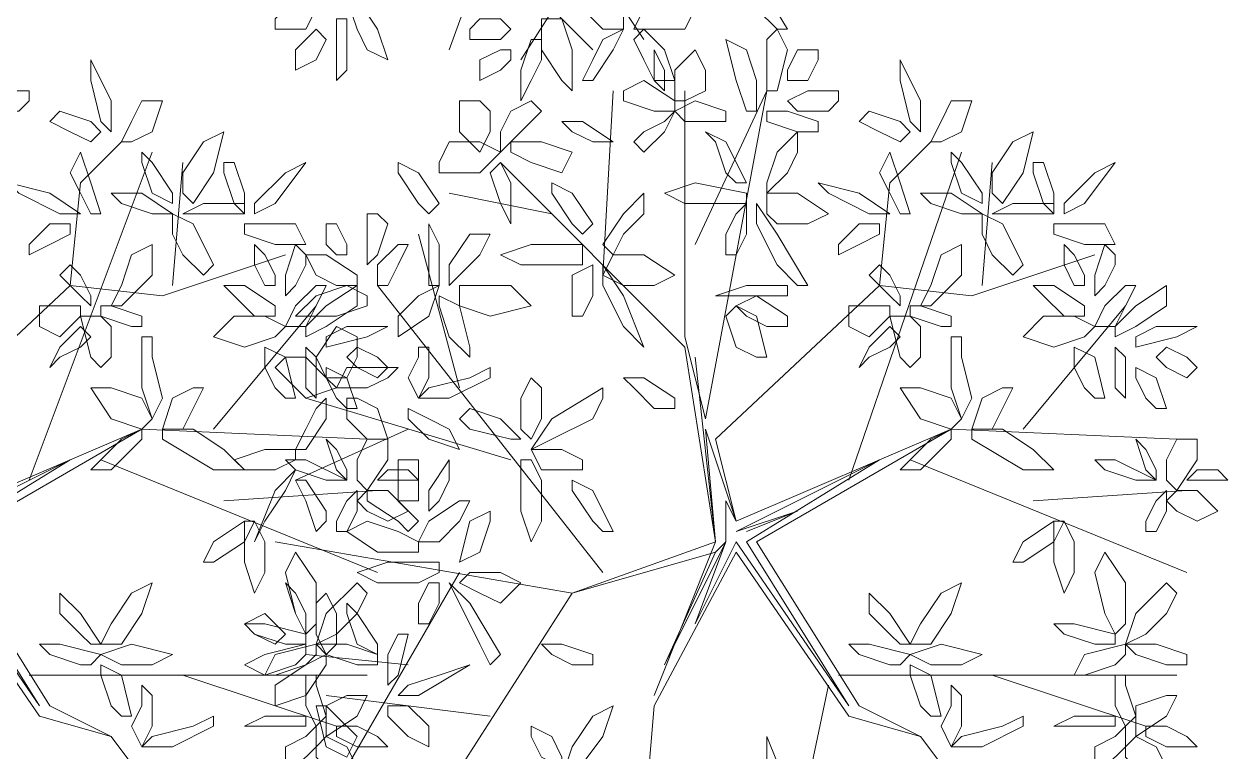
# Model space of a CAD drawing. Header units: millimetres. Extents: x 2529 to 2673, y 1639 to 1859.
# Drawn here: x 2612.88 to 2616.198, y 1701.602 to 1703.607 of the extents above; entities that cross this region are included whole.
import ezdxf

# ---------------------------------------------------------------- set-up
doc = ezdxf.new("R2010")
doc.units = ezdxf.units.MM
doc.layers.add('PDF_0', color=7, linetype='Continuous')

msp = doc.modelspace()

# ---------------------------------------------------------------- linework, layer by layer
at = {"layer": 'PDF_0', "lineweight": 9}
for points in [[(2614.5318, 1704.3552), (2614.4471, 1703.8187), (2614.2494, 1703.508)], [(2614.0799, 1704.327), (2614.0235, 1703.9599), (2614.4471, 1703.5363)], [(2614.1647, 1703.8469), (2614.0517, 1703.5363)], [(2614.4188, 1703.8187), (2614.5883, 1703.5645)], [(2614.4753, 1702.915), (2614.5035, 1703.4233)], [(2614.7295, 1702.9997), (2614.9271, 1703.4233), (2614.7577, 1702.5197), (2614.7012, 1702.7456), (2614.7012, 1703.4233)], [(2613.148, 1703.2821), (2613.0351, 1703.1692), (2613.0068, 1702.8868), (2613.261, 1702.8585), (2613.5999, 1702.9715)], [(2615.379, 1703.2821), (2615.266, 1703.1692), (2615.2378, 1702.8868), (2615.4919, 1702.8585), (2615.8308, 1702.9715)], [(2612.8939, 1702.3502), (2613.2328, 1703.2539)], [(2615.153, 1702.3502), (2615.4637, 1703.2539)], [(2613.2892, 1702.8868), (2613.3175, 1703.2257)], [(2614.6165, 1701.7572), (2614.7859, 1702.1808), (2614.7012, 1702.7173), (2614.1929, 1703.2257)], [(2615.5202, 1702.8868), (2615.5484, 1703.2257)], [(2614.3341, 1703.0845), (2614.0517, 1703.1409)], [(2614.0799, 1702.6044), (2613.967, 1703.028)], [(2613.0068, 1702.8868), (2612.555, 1702.4632), (2612.6115, 1702.2373), (2613.2045, 1702.4914), (2612.668, 1702.1808), (2612.9504, 1701.729), (2613.1198, 1701.6442)], [(2614.4753, 1702.0961), (2613.854, 1702.8868)], [(2615.2378, 1702.8868), (2614.7859, 1702.4632), (2614.8424, 1702.2373), (2615.4354, 1702.4914), (2614.8989, 1702.1808), (2615.1813, 1701.729), (2615.3507, 1701.6442)], [(2613.4022, 1702.4914), (2613.6846, 1702.8303)], [(2615.6331, 1702.4914), (2615.9155, 1702.8303)], [(2612.4985, 1702.6891), (2612.555, 1702.1808), (2612.5268, 1702.4914), (2612.6115, 1702.2373), (2612.555, 1702.2937), (2612.5832, 1702.1808), (2612.555, 1702.1525), (2612.4138, 1701.8419), (2612.5832, 1702.1808), (2612.4985, 1701.9549), (2612.6115, 1702.1808), (2612.9221, 1701.729), (2612.6397, 1702.1808), (2613.0068, 1702.4067), (2612.6115, 1702.209), (2612.7809, 1702.2655), (2612.6397, 1702.209)], [(2614.7295, 1702.6891), (2614.7859, 1702.1808), (2614.7577, 1702.4914), (2614.8424, 1702.2373), (2614.8142, 1702.2937), (2614.8142, 1702.1808), (2614.7859, 1702.1525), (2614.6447, 1701.8419), (2614.8142, 1702.1808), (2614.7295, 1701.9549), (2614.8424, 1702.1808), (2615.153, 1701.729), (2614.8707, 1702.1808), (2615.2378, 1702.4067), (2614.8424, 1702.209), (2615.0118, 1702.2655), (2614.8707, 1702.209)], [(2614.2211, 1702.4067), (2613.6563, 1702.5761)], [(2613.2045, 1702.4914), (2613.8258, 1702.4632)], [(2613.9387, 1702.4914), (2613.6281, 1702.3502)], [(2615.4354, 1702.4914), (2616.0567, 1702.4632)], [(2613.0916, 1702.4067), (2613.854, 1702.0961)], [(2615.3225, 1702.4067), (2616.085, 1702.0961)], [(2613.4304, 1702.2937), (2613.854, 1702.322)], [(2615.6614, 1702.2937), (2616.085, 1702.322)], [(2613.5434, 1701.3336), (2613.2892, 1701.4183), (2613.1198, 1701.6442), (2612.9221, 1701.7007), (2612.6115, 1702.1525), (2612.3856, 1701.729), (2612.3573, 1701.3901), (2612.7527, 1700.9382)], [(2613.5716, 1702.1808), (2614.3906, 1702.0396), (2613.9387, 1701.3336)], [(2614.7859, 1702.1525), (2614.3906, 1702.0396), (2614.7859, 1702.1808)], [(2615.7743, 1701.3336), (2615.5202, 1701.4183), (2615.3507, 1701.6442), (2615.153, 1701.7007), (2614.8424, 1702.1525), (2614.6165, 1701.729), (2614.5883, 1701.3901), (2614.9836, 1700.9382)], [(2614.0799, 1702.0961), (2613.7693, 1701.5595)], [(2613.9387, 1701.8419), (2613.6563, 1701.8701)], [(2612.8939, 1701.8137), (2613.8258, 1701.8137)], [(2613.3175, 1701.8137), (2613.7411, 1701.6725)], [(2615.0966, 1701.7854), (2614.9836, 1701.2489)], [(2615.1248, 1701.8137), (2616.0567, 1701.8137)], [(2615.5484, 1701.8137), (2615.972, 1701.6725)], [(2614.1647, 1701.7007), (2613.7128, 1701.7572)]]:
    msp.add_lwpolyline(points, dxfattribs=at)
for points in [[(2614.8989, 1703.6492), (2614.8424, 1703.734), (2614.8424, 1703.7904), (2614.8989, 1703.734), (2614.9836, 1703.5928), (2614.9554, 1703.5928)], [(2613.7693, 1703.6775), (2613.7975, 1703.6775), (2613.854, 1703.5928), (2613.8823, 1703.508), (2613.8258, 1703.5363), (2613.7975, 1703.5928)], [(2614.4753, 1703.7057), (2614.5318, 1703.6492), (2614.5318, 1703.5928), (2614.4753, 1703.5928), (2614.3906, 1703.6775), (2614.4188, 1703.7057)], [(2613.5999, 1703.6492), (2613.6563, 1703.6492), (2613.6846, 1703.6492), (2613.6563, 1703.5928), (2613.5716, 1703.5928), (2613.5716, 1703.621)], [(2614.7295, 1703.6492), (2614.7012, 1703.5928), (2614.6165, 1703.5928), (2614.56, 1703.5928), (2614.5883, 1703.6492), (2614.673, 1703.6492)], [(2613.7693, 1703.5645), (2613.7693, 1703.4798), (2613.7411, 1703.4516), (2613.7411, 1703.508), (2613.7411, 1703.621), (2613.7693, 1703.621)], [(2614.1364, 1703.621), (2614.1929, 1703.621), (2614.2211, 1703.5928), (2614.1929, 1703.5645), (2614.1082, 1703.5645), (2614.1082, 1703.5928)], [(2614.3059, 1703.621), (2614.3623, 1703.621), (2614.3906, 1703.5363), (2614.3906, 1703.4233), (2614.3623, 1703.4516), (2614.3059, 1703.5363)], [(2613.6846, 1703.5928), (2613.7128, 1703.5645), (2613.6846, 1703.508), (2613.6281, 1703.4798), (2613.6281, 1703.5363), (2613.6563, 1703.5645)], [(2614.4471, 1703.508), (2614.4753, 1703.5645), (2614.5318, 1703.5928), (2614.5035, 1703.5363), (2614.4471, 1703.4516), (2614.4188, 1703.4516)], [(2614.56, 1703.5645), (2614.5883, 1703.5928), (2614.6447, 1703.5363), (2614.673, 1703.4516), (2614.6165, 1703.4516), (2614.5883, 1703.508)], [(2614.9271, 1703.4798), (2614.9271, 1703.5645), (2614.9554, 1703.5928), (2614.9836, 1703.5363), (2614.9554, 1703.4233), (2614.9271, 1703.4233)], [(2614.3059, 1703.508), (2614.2776, 1703.4516), (2614.2494, 1703.3951), (2614.2494, 1703.4798), (2614.2776, 1703.5645), (2614.3059, 1703.5645)], [(2614.8989, 1703.3669), (2614.8707, 1703.3669), (2614.8424, 1703.4516), (2614.8142, 1703.5645), (2614.8707, 1703.5363), (2614.8989, 1703.4516)], [(2614.2211, 1703.5363), (2614.2211, 1703.508), (2614.1929, 1703.4798), (2614.1364, 1703.4516), (2614.1364, 1703.508), (2614.1929, 1703.5363)], [(2614.6447, 1703.4233), (2614.6447, 1703.4798), (2614.6165, 1703.5363), (2614.6165, 1703.508), (2614.6165, 1703.4516)], [(2614.7012, 1703.3951), (2614.673, 1703.3951), (2614.673, 1703.4798), (2614.7295, 1703.5363), (2614.7577, 1703.4798), (2614.7577, 1703.4233)], [(2614.9836, 1703.4516), (2614.9836, 1703.4798), (2615.0118, 1703.5363), (2615.0683, 1703.5363), (2615.0683, 1703.508), (2615.0401, 1703.4516)], [(2613.0633, 1703.4516), (2613.0633, 1703.508), (2613.1198, 1703.3951), (2613.1198, 1703.3104), (2613.0916, 1703.3386)], [(2615.2942, 1703.4516), (2615.2942, 1703.508), (2615.3507, 1703.3951), (2615.3507, 1703.3104), (2615.3225, 1703.3386)], [(2614.6165, 1703.3669), (2614.5318, 1703.3951), (2614.5318, 1703.4233), (2614.5883, 1703.4516), (2614.673, 1703.3951), (2614.673, 1703.3669)], [(2612.8656, 1703.3669), (2612.7809, 1703.3669), (2612.7527, 1703.3951), (2612.8092, 1703.4233), (2612.8939, 1703.4233), (2612.8939, 1703.3951)], [(2615.0966, 1703.3669), (2615.0118, 1703.3669), (2614.9836, 1703.3951), (2615.0401, 1703.4233), (2615.1248, 1703.4233), (2615.1248, 1703.3951)], [(2613.148, 1703.2821), (2613.1763, 1703.2821), (2613.2328, 1703.3104), (2613.261, 1703.3951), (2613.2045, 1703.3951), (2613.1763, 1703.3386)], [(2614.1647, 1703.3669), (2614.1647, 1703.3104), (2614.1364, 1703.2539), (2614.0799, 1703.3104), (2614.0799, 1703.3951), (2614.1364, 1703.3951)], [(2614.2776, 1703.3951), (2614.3059, 1703.3669), (2614.2494, 1703.3104), (2614.1929, 1703.2539), (2614.1929, 1703.3104), (2614.2211, 1703.3669)], [(2614.7859, 1703.3386), (2614.7012, 1703.3386), (2614.673, 1703.3669), (2614.7295, 1703.3951), (2614.8142, 1703.3669), (2614.8142, 1703.3386)], [(2615.379, 1703.2821), (2615.4072, 1703.2821), (2615.4637, 1703.3104), (2615.4919, 1703.3951), (2615.4354, 1703.3951), (2615.4072, 1703.3386)], [(2613.0068, 1703.3104), (2613.0633, 1703.2821), (2613.0916, 1703.3104), (2613.0633, 1703.3386), (2612.9786, 1703.3669), (2612.9504, 1703.3386)], [(2614.5883, 1703.3104), (2614.6447, 1703.3386), (2614.673, 1703.3669), (2614.6447, 1703.3104), (2614.5883, 1703.2539), (2614.56, 1703.2821)], [(2615.0118, 1703.3104), (2614.9271, 1703.3386), (2614.9271, 1703.3669), (2614.9836, 1703.3669), (2615.0683, 1703.3386), (2615.0683, 1703.3104)], [(2615.2378, 1703.3104), (2615.2942, 1703.2821), (2615.3225, 1703.3104), (2615.2942, 1703.3386), (2615.2095, 1703.3669), (2615.1813, 1703.3386)], [(2614.4471, 1703.2821), (2614.5035, 1703.2821), (2614.4188, 1703.3386), (2614.3623, 1703.3386), (2614.3906, 1703.3104)], [(2613.3175, 1703.1409), (2613.3457, 1703.1127), (2613.4022, 1703.1974), (2613.4304, 1703.3104), (2613.3739, 1703.2821), (2613.3175, 1703.1974)], [(2614.0517, 1703.2821), (2614.1364, 1703.2821), (2614.1929, 1703.2539), (2614.1364, 1703.1974), (2614.0235, 1703.1974), (2614.0235, 1703.2257)], [(2614.2211, 1703.2539), (2614.2211, 1703.2821), (2614.3059, 1703.2821), (2614.3906, 1703.2539), (2614.3623, 1703.1974), (2614.2776, 1703.2257)], [(2614.8142, 1703.1974), (2614.7859, 1703.2821), (2614.7577, 1703.3104), (2614.8142, 1703.2821), (2614.8707, 1703.1692), (2614.8424, 1703.1692)], [(2614.9836, 1703.1974), (2615.0118, 1703.2539), (2615.0118, 1703.3104), (2614.9554, 1703.2539), (2614.9271, 1703.1692), (2614.9271, 1703.1409)], [(2615.5484, 1703.1409), (2615.5766, 1703.1127), (2615.6331, 1703.1974), (2615.6614, 1703.3104), (2615.6049, 1703.2821), (2615.5484, 1703.1974)], [(2613.0633, 1703.0845), (2613.0916, 1703.0845), (2613.0633, 1703.1692), (2613.0351, 1703.2539), (2613.0068, 1703.1974), (2613.0351, 1703.1409)], [(2613.2328, 1703.1409), (2613.2045, 1703.2257), (2613.2045, 1703.2539), (2613.2328, 1703.2257), (2613.2892, 1703.1409), (2613.2892, 1703.1127)], [(2615.2942, 1703.0845), (2615.3225, 1703.0845), (2615.2942, 1703.1692), (2615.266, 1703.2539), (2615.2378, 1703.1974), (2615.266, 1703.1409)], [(2615.4637, 1703.1409), (2615.4354, 1703.2257), (2615.4354, 1703.2539), (2615.4637, 1703.2257), (2615.5202, 1703.1409), (2615.5202, 1703.1127)], [(2613.4304, 1703.1974), (2613.4587, 1703.1127), (2613.4869, 1703.0845), (2613.4869, 1703.1409), (2613.4587, 1703.2257), (2613.4304, 1703.2257)], [(2613.5999, 1703.1974), (2613.6563, 1703.2257), (2613.5716, 1703.1127), (2613.5151, 1703.0845), (2613.5151, 1703.1127)], [(2613.967, 1703.1127), (2613.9105, 1703.1974), (2613.9105, 1703.2257), (2613.967, 1703.1974), (2614.0235, 1703.1127), (2613.9952, 1703.0845)], [(2614.1929, 1703.1127), (2614.1647, 1703.1974), (2614.1929, 1703.2257), (2614.2211, 1703.1692), (2614.2211, 1703.0845), (2614.2211, 1703.0562)], [(2615.6614, 1703.1974), (2615.6896, 1703.1127), (2615.7178, 1703.0845), (2615.7178, 1703.1409), (2615.6896, 1703.2257), (2615.6614, 1703.2257)], [(2615.8308, 1703.1974), (2615.8873, 1703.2257), (2615.8026, 1703.1127), (2615.7461, 1703.0845), (2615.7461, 1703.1127)], [(2612.8656, 1703.1409), (2612.8374, 1703.1692), (2612.9504, 1703.1409), (2613.0351, 1703.0845), (2612.9786, 1703.0845)], [(2614.3906, 1703.0562), (2614.3341, 1703.1409), (2614.3341, 1703.1692), (2614.3906, 1703.1409), (2614.4471, 1703.0562), (2614.4188, 1703.028)], [(2614.8142, 1703.1127), (2614.7012, 1703.1127), (2614.6447, 1703.1409), (2614.7295, 1703.1692), (2614.8707, 1703.1409), (2614.8707, 1703.1127)], [(2615.0966, 1703.1409), (2615.0683, 1703.1692), (2615.1813, 1703.1409), (2615.266, 1703.0845), (2615.2095, 1703.0845)], [(2613.2328, 1703.0845), (2613.2892, 1703.0845), (2613.2045, 1703.1409), (2613.1198, 1703.1409), (2613.148, 1703.1127)], [(2613.4304, 1703.0845), (2613.3457, 1703.0845), (2613.3175, 1703.0845), (2613.3739, 1703.1127), (2613.4869, 1703.1127), (2613.4869, 1703.0845)], [(2614.5318, 1703.028), (2614.5883, 1703.0845), (2614.5883, 1703.1409), (2614.5318, 1703.0845), (2614.4753, 1702.9997), (2614.5035, 1702.9715)], [(2614.8142, 1702.9715), (2614.8424, 1702.9715), (2614.8707, 1703.028), (2614.8707, 1703.1127), (2614.8424, 1703.0845), (2614.8142, 1703.028)], [(2614.9554, 1702.9433), (2614.8989, 1703.0562), (2614.8989, 1703.1127), (2614.9554, 1703.028), (2615.0401, 1702.8868), (2615.0118, 1702.8868)], [(2614.9271, 1703.0845), (2614.9271, 1703.1409), (2615.0118, 1703.1409), (2615.0966, 1703.0845), (2615.0401, 1703.0562), (2614.9554, 1703.0562)], [(2615.4637, 1703.0845), (2615.5202, 1703.0845), (2615.4354, 1703.1409), (2615.3507, 1703.1409), (2615.379, 1703.1127)], [(2615.6614, 1703.0845), (2615.5766, 1703.0845), (2615.5484, 1703.0845), (2615.6049, 1703.1127), (2615.7178, 1703.1127), (2615.7178, 1703.0845)], [(2613.3175, 1702.9715), (2613.2892, 1703.028), (2613.2892, 1703.0845), (2613.3457, 1703.0562), (2613.4022, 1702.9433), (2613.3739, 1702.915)], [(2613.8823, 1703.0562), (2613.854, 1702.9715), (2613.8258, 1702.9433), (2613.8258, 1702.9997), (2613.8258, 1703.0845), (2613.854, 1703.0845)], [(2615.5484, 1702.9715), (2615.5202, 1703.028), (2615.5202, 1703.0845), (2615.5766, 1703.0562), (2615.6331, 1702.9433), (2615.6049, 1702.915)], [(2612.9504, 1702.9997), (2613.0068, 1703.028), (2613.0068, 1703.0562), (2612.9504, 1703.0562), (2612.8939, 1702.9997), (2612.8939, 1702.9715)], [(2613.4869, 1703.0562), (2613.4869, 1703.028), (2613.5716, 1702.9997), (2613.6563, 1702.9997), (2613.6281, 1703.0562), (2613.5434, 1703.0562)], [(2613.7693, 1702.9715), (2613.7411, 1702.9715), (2613.7128, 1702.9997), (2613.7128, 1703.0562), (2613.7411, 1703.0562), (2613.7693, 1702.9997)], [(2613.9952, 1702.9433), (2613.9952, 1703.028), (2613.9952, 1703.0562), (2614.0235, 1702.9997), (2614.0235, 1702.8868), (2613.9952, 1702.8868)], [(2615.1813, 1702.9997), (2615.2378, 1703.028), (2615.2378, 1703.0562), (2615.1813, 1703.0562), (2615.1248, 1702.9997), (2615.1248, 1702.9715)], [(2615.7178, 1703.0562), (2615.7178, 1703.028), (2615.8026, 1702.9997), (2615.8873, 1702.9997), (2615.859, 1703.0562), (2615.7743, 1703.0562)], [(2614.0517, 1702.9433), (2614.1082, 1703.028), (2614.1647, 1703.028), (2614.1364, 1702.9715), (2614.0517, 1702.8868), (2614.0517, 1702.915)], [(2613.1198, 1702.8303), (2613.148, 1702.8303), (2613.2328, 1702.915), (2613.2328, 1702.9997), (2613.1763, 1702.9715), (2613.148, 1702.8868)], [(2613.5716, 1702.8868), (2613.5434, 1702.8868), (2613.5151, 1702.9433), (2613.5151, 1702.9997), (2613.5434, 1702.9715), (2613.5716, 1702.915)], [(2613.6563, 1702.9433), (2613.6281, 1702.8868), (2613.5999, 1702.8585), (2613.5999, 1702.915), (2613.6281, 1702.9997), (2613.6563, 1702.9715)], [(2613.9105, 1702.9433), (2613.8823, 1702.8868), (2613.854, 1702.8868), (2613.854, 1702.9433), (2613.9105, 1702.9997), (2613.9387, 1702.9997)], [(2614.3623, 1702.9433), (2614.2494, 1702.9433), (2614.1929, 1702.9715), (2614.2776, 1702.9997), (2614.4188, 1702.9997), (2614.4188, 1702.9433)], [(2615.3507, 1702.8303), (2615.379, 1702.8303), (2615.4637, 1702.915), (2615.4637, 1702.9997), (2615.4072, 1702.9715), (2615.379, 1702.8868)], [(2615.8026, 1702.8868), (2615.7743, 1702.8868), (2615.7461, 1702.9433), (2615.7461, 1702.9997), (2615.7743, 1702.9715), (2615.8026, 1702.915)], [(2615.8873, 1702.9433), (2615.859, 1702.8868), (2615.8308, 1702.8585), (2615.8308, 1702.915), (2615.859, 1702.9997), (2615.8873, 1702.9715)], [(2613.7411, 1702.8868), (2613.6846, 1702.915), (2613.6563, 1702.9715), (2613.7128, 1702.9715), (2613.7975, 1702.915), (2613.7975, 1702.8868)], [(2614.4753, 1702.915), (2614.5035, 1702.9715), (2614.5883, 1702.9715), (2614.673, 1702.915), (2614.6165, 1702.8868), (2614.5318, 1702.8868)], [(2613.0351, 1702.915), (2613.0633, 1702.8585), (2613.0633, 1702.8303), (2613.0351, 1702.8585), (2612.9786, 1702.915), (2613.0068, 1702.9433)], [(2614.3906, 1702.8021), (2614.4188, 1702.8021), (2614.4471, 1702.8585), (2614.4471, 1702.9433), (2614.3906, 1702.915), (2614.3906, 1702.8585)], [(2614.5318, 1702.7738), (2614.5883, 1702.7173), (2614.5318, 1702.8585), (2614.4753, 1702.9433), (2614.4753, 1702.8868)], [(2615.266, 1702.915), (2615.2942, 1702.8585), (2615.2942, 1702.8303), (2615.266, 1702.8585), (2615.2095, 1702.915), (2615.2378, 1702.9433)], [(2613.5151, 1702.8021), (2613.4587, 1702.8585), (2613.4304, 1702.8868), (2613.4869, 1702.8868), (2613.5716, 1702.8303), (2613.5716, 1702.8021)], [(2613.6846, 1702.8303), (2613.6563, 1702.7738), (2613.5999, 1702.7738), (2613.6281, 1702.8303), (2613.6846, 1702.8868), (2613.7128, 1702.8868)], [(2613.8258, 1702.8585), (2613.8258, 1702.8303), (2613.7411, 1702.8021), (2613.6281, 1702.8021), (2613.6846, 1702.8585), (2613.7693, 1702.8868)], [(2613.6563, 1702.7456), (2613.6563, 1702.7738), (2613.7128, 1702.8303), (2613.7975, 1702.8868), (2613.7975, 1702.8303), (2613.7128, 1702.7738)], [(2613.9105, 1702.8021), (2613.967, 1702.8585), (2614.0235, 1702.8868), (2613.9952, 1702.8021), (2613.9105, 1702.7456), (2613.9105, 1702.7738)], [(2614.0799, 1702.8868), (2614.0799, 1702.8303), (2614.1647, 1702.8021), (2614.2776, 1702.8303), (2614.2211, 1702.8868), (2614.1364, 1702.8868)], [(2614.9271, 1702.8585), (2614.8424, 1702.8585), (2614.7859, 1702.8585), (2614.8707, 1702.8868), (2614.9836, 1702.8868), (2614.9836, 1702.8585)], [(2615.7461, 1702.8021), (2615.6896, 1702.8585), (2615.6614, 1702.8868), (2615.7178, 1702.8868), (2615.8026, 1702.8303), (2615.8026, 1702.8021)], [(2615.9155, 1702.8303), (2615.8873, 1702.7738), (2615.8308, 1702.7738), (2615.859, 1702.8303), (2615.9155, 1702.8868), (2615.9438, 1702.8868)], [(2615.8873, 1702.7456), (2615.8873, 1702.7738), (2615.9438, 1702.8303), (2616.0285, 1702.8868), (2616.0285, 1702.8303), (2615.9438, 1702.7738)], [(2614.0517, 1702.7456), (2614.0235, 1702.8303), (2614.0235, 1702.8585), (2614.0799, 1702.8303), (2614.1082, 1702.7173), (2614.1082, 1702.6891)], [(2614.9271, 1702.7738), (2614.8707, 1702.8021), (2614.8424, 1702.8303), (2614.8989, 1702.8585), (2614.9836, 1702.8021), (2614.9836, 1702.7738)], [(2613.0351, 1702.8303), (2613.0351, 1702.8021), (2612.9786, 1702.7456), (2612.9221, 1702.7738), (2612.9221, 1702.8303), (2612.9786, 1702.8303)], [(2613.1763, 1702.7738), (2613.0916, 1702.8021), (2613.0916, 1702.8303), (2613.1198, 1702.8303), (2613.2045, 1702.8021), (2613.2045, 1702.7738)], [(2614.8424, 1702.7173), (2614.8142, 1702.8021), (2614.8424, 1702.8303), (2614.8989, 1702.8021), (2614.9271, 1702.6891), (2614.8989, 1702.6891)], [(2615.266, 1702.8303), (2615.266, 1702.8021), (2615.2095, 1702.7456), (2615.153, 1702.7738), (2615.153, 1702.8303), (2615.2095, 1702.8303)], [(2615.4072, 1702.7738), (2615.3225, 1702.8021), (2615.3225, 1702.8303), (2615.3507, 1702.8303), (2615.4354, 1702.8021), (2615.4354, 1702.7738)], [(2613.1198, 1702.7738), (2613.1198, 1702.6891), (2613.0916, 1702.6609), (2613.0633, 1702.6891), (2613.0351, 1702.8021), (2613.0916, 1702.8021)], [(2613.5999, 1702.7738), (2613.5716, 1702.7456), (2613.4869, 1702.7173), (2613.4022, 1702.7456), (2613.4587, 1702.8021), (2613.5434, 1702.8021)], [(2615.3507, 1702.7738), (2615.3507, 1702.6891), (2615.3225, 1702.6609), (2615.2942, 1702.6891), (2615.266, 1702.8021), (2615.3225, 1702.8021)], [(2615.8308, 1702.7738), (2615.8026, 1702.7456), (2615.7178, 1702.7173), (2615.6331, 1702.7456), (2615.6896, 1702.8021), (2615.7743, 1702.8021)], [(2613.0633, 1702.7456), (2613.0351, 1702.7738), (2612.9786, 1702.7173), (2612.9504, 1702.6609), (2612.9786, 1702.6891), (2613.0351, 1702.7173)], [(2613.7975, 1702.6891), (2613.7693, 1702.6326), (2613.7128, 1702.6326), (2613.6846, 1702.6891), (2613.7411, 1702.7738), (2613.7975, 1702.7456)], [(2613.7693, 1702.7738), (2613.8258, 1702.7738), (2613.8823, 1702.7738), (2613.8258, 1702.7456), (2613.7128, 1702.7173), (2613.7128, 1702.7456)], [(2615.2942, 1702.7456), (2615.266, 1702.7738), (2615.2095, 1702.7173), (2615.1813, 1702.6609), (2615.2095, 1702.6891), (2615.266, 1702.7173)], [(2616.0002, 1702.7738), (2616.0567, 1702.7738), (2616.1132, 1702.7738), (2616.0567, 1702.7456), (2615.9438, 1702.7173), (2615.9438, 1702.7456)], [(2613.2328, 1702.6891), (2613.261, 1702.5761), (2613.2328, 1702.5197), (2613.2045, 1702.6044), (2613.2045, 1702.7456), (2613.2328, 1702.7456)], [(2613.5716, 1702.6044), (2613.5434, 1702.6609), (2613.5434, 1702.7173), (2613.5999, 1702.6891), (2613.6281, 1702.5761), (2613.5999, 1702.5761)], [(2613.6563, 1702.6044), (2613.6846, 1702.5761), (2613.6846, 1702.6891), (2613.6563, 1702.7173), (2613.6563, 1702.6891)], [(2613.7693, 1702.6891), (2613.7975, 1702.7173), (2613.854, 1702.6891), (2613.8823, 1702.6609), (2613.854, 1702.6326), (2613.7975, 1702.6609)], [(2613.967, 1702.6891), (2613.9387, 1702.6326), (2613.967, 1702.5761), (2613.9952, 1702.6326), (2613.9952, 1702.7173), (2613.967, 1702.7173)], [(2615.4637, 1702.6891), (2615.4919, 1702.5761), (2615.4637, 1702.5197), (2615.4354, 1702.6044), (2615.4354, 1702.7456), (2615.4637, 1702.7456)], [(2615.8026, 1702.6044), (2615.7743, 1702.6609), (2615.7743, 1702.7173), (2615.8308, 1702.6891), (2615.859, 1702.5761), (2615.8308, 1702.5761)], [(2615.8873, 1702.6044), (2615.9155, 1702.5761), (2615.9155, 1702.6891), (2615.8873, 1702.7173), (2615.8873, 1702.6891)], [(2616.0002, 1702.6891), (2616.0285, 1702.7173), (2616.085, 1702.6891), (2616.1132, 1702.6609), (2616.085, 1702.6326), (2616.0285, 1702.6609)], [(2613.6563, 1702.6891), (2613.7128, 1702.6326), (2613.7411, 1702.6044), (2613.6563, 1702.5761), (2613.5716, 1702.6609), (2613.5999, 1702.6891)], [(2613.7411, 1702.5761), (2613.7128, 1702.6326), (2613.7128, 1702.6609), (2613.7693, 1702.6326), (2613.7975, 1702.5479), (2613.7693, 1702.5479)], [(2613.9105, 1702.6609), (2613.8823, 1702.6326), (2613.8258, 1702.6044), (2613.7411, 1702.6044), (2613.7693, 1702.6609), (2613.854, 1702.6609)], [(2614.1082, 1702.6326), (2613.9952, 1702.6044), (2613.967, 1702.5761), (2614.0517, 1702.5761), (2614.1647, 1702.6326), (2614.1647, 1702.6609)], [(2615.972, 1702.5761), (2615.9438, 1702.6326), (2615.9438, 1702.6609), (2616.0002, 1702.6326), (2616.0285, 1702.5479), (2616.0002, 1702.5479)], [(2614.2776, 1702.4632), (2614.2494, 1702.4914), (2614.2494, 1702.5761), (2614.2776, 1702.6326), (2614.3059, 1702.6044), (2614.3059, 1702.5197)], [(2614.6165, 1702.5479), (2614.56, 1702.6044), (2614.5318, 1702.6326), (2614.5883, 1702.6326), (2614.673, 1702.5761), (2614.673, 1702.5479)], [(2613.2328, 1702.5197), (2613.2045, 1702.4914), (2613.1198, 1702.5197), (2613.0633, 1702.6044), (2613.1198, 1702.6044), (2613.2045, 1702.5761)], [(2613.3739, 1702.6044), (2613.3457, 1702.6044), (2613.2892, 1702.5761), (2613.261, 1702.4914), (2613.3175, 1702.4914), (2613.3457, 1702.5479)], [(2614.4471, 1702.5197), (2614.3341, 1702.4632), (2614.2776, 1702.4349), (2614.3341, 1702.5197), (2614.4753, 1702.6044), (2614.4753, 1702.5761)], [(2615.4637, 1702.5197), (2615.4354, 1702.4914), (2615.3507, 1702.5197), (2615.2942, 1702.6044), (2615.3507, 1702.6044), (2615.4354, 1702.5761)], [(2615.6049, 1702.6044), (2615.5766, 1702.6044), (2615.5202, 1702.5761), (2615.4919, 1702.4914), (2615.5484, 1702.4914), (2615.5766, 1702.5479)], [(2613.6563, 1702.4914), (2613.6846, 1702.5479), (2613.7128, 1702.5761), (2613.7128, 1702.5197), (2613.6563, 1702.4349), (2613.6281, 1702.4349)], [(2613.7693, 1702.5761), (2613.7975, 1702.5761), (2613.854, 1702.5479), (2613.8823, 1702.4632), (2613.8258, 1702.4632), (2613.7693, 1702.5197)], [(2613.9387, 1702.5479), (2613.9387, 1702.5197), (2613.9952, 1702.4632), (2614.0799, 1702.4349), (2614.0517, 1702.4914), (2613.9952, 1702.5197)], [(2614.1929, 1702.5197), (2614.1082, 1702.5479), (2614.0799, 1702.5197), (2614.1082, 1702.4914), (2614.2211, 1702.4632), (2614.2494, 1702.4632)], [(2613.148, 1702.4632), (2613.0916, 1702.4067), (2613.0633, 1702.3785), (2613.1198, 1702.3785), (2613.2045, 1702.4632), (2613.2045, 1702.4914)], [(2613.3457, 1702.4914), (2613.4304, 1702.4349), (2613.4869, 1702.3785), (2613.4022, 1702.3785), (2613.261, 1702.4632), (2613.261, 1702.4914)], [(2615.379, 1702.4632), (2615.3225, 1702.4067), (2615.2942, 1702.3785), (2615.3507, 1702.3785), (2615.4354, 1702.4632), (2615.4354, 1702.4914)], [(2615.5766, 1702.4914), (2615.6614, 1702.4349), (2615.7178, 1702.3785), (2615.6331, 1702.3785), (2615.4919, 1702.4632), (2615.4919, 1702.4914)], [(2613.7411, 1702.4349), (2613.7128, 1702.4632), (2613.7411, 1702.3785), (2613.7693, 1702.3502), (2613.7693, 1702.3785)], [(2613.7975, 1702.4067), (2613.8258, 1702.4632), (2613.8823, 1702.4632), (2613.8823, 1702.4067), (2613.8258, 1702.322), (2613.7975, 1702.3502)], [(2615.972, 1702.4349), (2615.9438, 1702.4632), (2615.972, 1702.3785), (2616.0002, 1702.3502), (2616.0002, 1702.3785)], [(2616.0285, 1702.4067), (2616.0567, 1702.4632), (2616.1132, 1702.4632), (2616.1132, 1702.4067), (2616.0567, 1702.322), (2616.0285, 1702.3502)], [(2613.6281, 1702.4067), (2613.6281, 1702.4349), (2613.5434, 1702.4349), (2613.4587, 1702.4067), (2613.4869, 1702.3785), (2613.5716, 1702.3785)], [(2614.4188, 1702.3785), (2614.4188, 1702.4067), (2614.3623, 1702.4349), (2614.2776, 1702.4349), (2614.3059, 1702.3785), (2614.3623, 1702.3785)], [(2613.7128, 1702.3502), (2613.6281, 1702.3785), (2613.5999, 1702.4067), (2613.6563, 1702.4067), (2613.7693, 1702.3502), (2613.7411, 1702.3502)], [(2613.967, 1702.2937), (2613.9105, 1702.2937), (2613.9105, 1702.3502), (2613.9105, 1702.4067), (2613.967, 1702.4067), (2613.967, 1702.3502)], [(2614.0517, 1702.3502), (2614.0235, 1702.2937), (2613.9952, 1702.2655), (2613.9952, 1702.322), (2614.0517, 1702.4067), (2614.0517, 1702.3785)], [(2614.3059, 1702.3502), (2614.3059, 1702.2373), (2614.2776, 1702.1808), (2614.2494, 1702.2655), (2614.2494, 1702.4067), (2614.2776, 1702.4067)], [(2615.9438, 1702.3502), (2615.859, 1702.3785), (2615.8308, 1702.4067), (2615.8873, 1702.4067), (2616.0002, 1702.3502), (2615.972, 1702.3502)], [(2613.5434, 1702.2373), (2613.5151, 1702.1808), (2613.5716, 1702.322), (2613.6281, 1702.3785), (2613.5999, 1702.322)], [(2613.7128, 1702.2655), (2613.6563, 1702.3502), (2613.6281, 1702.3502), (2613.6563, 1702.2937), (2613.6846, 1702.209), (2613.7128, 1702.2373)], [(2613.854, 1702.3502), (2613.9105, 1702.3502), (2613.967, 1702.3502), (2613.9387, 1702.3785), (2613.8823, 1702.3785)], [(2614.4471, 1702.2373), (2614.3906, 1702.322), (2614.3906, 1702.3502), (2614.4471, 1702.322), (2614.5035, 1702.209), (2614.4753, 1702.209)], [(2616.085, 1702.3502), (2616.1414, 1702.3502), (2616.1979, 1702.3502), (2616.1697, 1702.3785), (2616.1132, 1702.3785)], [(2613.7411, 1702.2373), (2613.7693, 1702.2937), (2613.7975, 1702.322), (2613.7975, 1702.2655), (2613.7693, 1702.209), (2613.7411, 1702.209)], [(2613.7975, 1702.2937), (2613.8258, 1702.322), (2613.8823, 1702.322), (2613.9387, 1702.2655), (2613.8823, 1702.2373), (2613.8258, 1702.2655)], [(2613.9105, 1702.2373), (2613.8258, 1702.2937), (2613.8258, 1702.322), (2613.8823, 1702.322), (2613.967, 1702.2373), (2613.9387, 1702.209)], [(2615.972, 1702.2373), (2616.0002, 1702.2937), (2616.0285, 1702.322), (2616.0285, 1702.2655), (2616.0002, 1702.209), (2615.972, 1702.209)], [(2616.0285, 1702.2937), (2616.0567, 1702.322), (2616.1132, 1702.322), (2616.1697, 1702.2655), (2616.1132, 1702.2373), (2616.0567, 1702.2655)], [(2614.0799, 1702.2373), (2614.0235, 1702.1808), (2613.967, 1702.1808), (2613.9952, 1702.2373), (2614.0799, 1702.2937), (2614.1082, 1702.2937)], [(2614.1364, 1702.1525), (2614.0799, 1702.1243), (2614.1082, 1702.2373), (2614.1647, 1702.2655), (2614.1647, 1702.2373)], [(2613.4869, 1702.1808), (2613.4022, 1702.1243), (2613.3739, 1702.1243), (2613.4022, 1702.1808), (2613.4869, 1702.2373), (2613.5151, 1702.2373)], [(2613.5434, 1702.1808), (2613.5434, 1702.0961), (2613.5151, 1702.0396), (2613.4869, 1702.1243), (2613.4869, 1702.2373), (2613.5151, 1702.2373)], [(2613.967, 1702.1808), (2613.967, 1702.1525), (2613.854, 1702.1525), (2613.7693, 1702.209), (2613.8258, 1702.2373), (2613.9105, 1702.209)], [(2615.7178, 1702.1808), (2615.6331, 1702.1243), (2615.6049, 1702.1243), (2615.6331, 1702.1808), (2615.7178, 1702.2373), (2615.7461, 1702.2373)], [(2615.7743, 1702.1808), (2615.7743, 1702.0961), (2615.7461, 1702.0396), (2615.7178, 1702.1243), (2615.7178, 1702.2373), (2615.7461, 1702.2373)], [(2613.6563, 1701.9266), (2613.6846, 1701.9549), (2613.6846, 1702.0678), (2613.6281, 1702.1525), (2613.5999, 1702.0961), (2613.6281, 1701.9831)], [(2615.8873, 1701.9266), (2615.9155, 1701.9549), (2615.9155, 1702.0678), (2615.859, 1702.1525), (2615.8308, 1702.0961), (2615.859, 1701.9831)], [(2613.967, 1702.0678), (2613.854, 1702.0678), (2613.7975, 1702.0961), (2613.8823, 1702.1243), (2614.0235, 1702.1243), (2614.0235, 1702.0961)], [(2614.0799, 1702.0678), (2614.1082, 1702.0961), (2614.1929, 1702.0961), (2614.2494, 1702.0678), (2614.1929, 1702.0113), (2614.1364, 1702.0396)], [(2613.0916, 1701.8984), (2613.148, 1701.8984), (2613.2045, 1701.9831), (2613.2328, 1702.0678), (2613.1763, 1702.0396), (2613.1198, 1701.9549)], [(2613.6281, 1702.0396), (2613.5999, 1702.0678), (2613.6281, 1701.9831), (2613.6563, 1701.9266), (2613.6563, 1701.9831)], [(2613.7975, 1701.9831), (2613.7411, 1701.9266), (2613.6846, 1701.8984), (2613.7128, 1701.9831), (2613.7975, 1702.0678), (2613.8258, 1702.0396)], [(2613.967, 1701.9549), (2613.9952, 1701.9549), (2614.0235, 1702.0113), (2614.0235, 1702.0678), (2613.9952, 1702.0678), (2613.967, 1702.0113)], [(2614.1364, 1701.8984), (2614.0799, 1702.0113), (2614.0517, 1702.0678), (2614.1082, 1702.0113), (2614.1929, 1701.8701), (2614.1647, 1701.8419)], [(2615.3225, 1701.8984), (2615.379, 1701.8984), (2615.4354, 1701.9831), (2615.4637, 1702.0678), (2615.4072, 1702.0396), (2615.3507, 1701.9549)], [(2616.0285, 1701.9831), (2615.972, 1701.9266), (2615.9155, 1701.8984), (2615.9438, 1701.9831), (2616.0285, 1702.0678), (2616.0567, 1702.0396)], [(2613.0351, 1701.9266), (2612.9786, 1701.9831), (2612.9786, 1702.0396), (2613.0351, 1701.9831), (2613.0916, 1701.8984), (2613.0633, 1701.8984)], [(2613.7411, 1701.9831), (2613.7411, 1701.8984), (2613.7128, 1701.8701), (2613.6846, 1701.9266), (2613.6846, 1702.0113), (2613.7128, 1702.0396)], [(2615.266, 1701.9266), (2615.2095, 1701.9831), (2615.2095, 1702.0396), (2615.266, 1701.9831), (2615.3225, 1701.8984), (2615.2942, 1701.8984)], [(2613.7975, 1701.8984), (2613.7693, 1701.9831), (2613.7693, 1702.0113), (2613.7975, 1701.9831), (2613.854, 1701.8984), (2613.854, 1701.8701)], [(2613.5999, 1701.9266), (2613.5716, 1701.8984), (2613.5151, 1701.9266), (2613.4869, 1701.9549), (2613.5434, 1701.9831), (2613.5716, 1701.9549)], [(2613.5999, 1701.8984), (2613.5151, 1701.9266), (2613.4869, 1701.9549), (2613.5434, 1701.9549), (2613.6563, 1701.9266), (2613.6563, 1701.8984)], [(2615.8308, 1701.8984), (2615.7461, 1701.9266), (2615.7178, 1701.9549), (2615.7743, 1701.9549), (2615.8873, 1701.9266), (2615.8873, 1701.8984)], [(2613.8823, 1701.8701), (2613.8823, 1701.8137), (2613.8823, 1701.7854), (2613.9105, 1701.8137), (2613.9387, 1701.9266), (2613.9105, 1701.9266)], [(2613.0351, 1701.8419), (2612.9504, 1701.8701), (2612.9221, 1701.8984), (2612.9786, 1701.8984), (2613.0916, 1701.8701), (2613.0633, 1701.8419)], [(2613.2328, 1701.8419), (2613.2892, 1701.8701), (2613.1763, 1701.8984), (2613.0916, 1701.8701), (2613.148, 1701.8419)], [(2613.6281, 1701.8419), (2613.5434, 1701.8137), (2613.4869, 1701.8419), (2613.5434, 1701.8701), (2613.6563, 1701.8984), (2613.6563, 1701.8701)], [(2613.6563, 1701.8419), (2613.5716, 1701.8137), (2613.5434, 1701.8137), (2613.5716, 1701.8701), (2613.6846, 1701.8984), (2613.6846, 1701.8701)], [(2613.7975, 1701.8419), (2613.7128, 1701.8701), (2613.6846, 1701.8984), (2613.7693, 1701.8984), (2613.854, 1701.8701), (2613.854, 1701.8419)], [(2614.3906, 1701.8419), (2614.3341, 1701.8701), (2614.3059, 1701.8984), (2614.3623, 1701.8984), (2614.4471, 1701.8701), (2614.4471, 1701.8419)], [(2615.266, 1701.8419), (2615.1813, 1701.8701), (2615.153, 1701.8984), (2615.2095, 1701.8984), (2615.3225, 1701.8701), (2615.2942, 1701.8419)], [(2615.4637, 1701.8419), (2615.5202, 1701.8701), (2615.4072, 1701.8984), (2615.3225, 1701.8701), (2615.379, 1701.8419)], [(2615.8873, 1701.8419), (2615.8026, 1701.8137), (2615.7743, 1701.8137), (2615.8026, 1701.8701), (2615.9155, 1701.8984), (2615.9155, 1701.8701)], [(2616.0285, 1701.8419), (2615.9438, 1701.8701), (2615.9155, 1701.8984), (2616.0002, 1701.8984), (2616.085, 1701.8701), (2616.085, 1701.8419)], [(2613.7128, 1701.8701), (2613.7128, 1701.8419), (2613.6563, 1701.7572), (2613.5716, 1701.729), (2613.5716, 1701.7854), (2613.6563, 1701.8419)], [(2613.1198, 1701.729), (2613.0916, 1701.8137), (2613.0916, 1701.8419), (2613.148, 1701.8137), (2613.1763, 1701.7007), (2613.148, 1701.7007)], [(2614.0235, 1701.8137), (2614.1082, 1701.8419), (2613.967, 1701.7572), (2613.9105, 1701.7572), (2613.9387, 1701.7854)], [(2615.3507, 1701.729), (2615.3225, 1701.8137), (2615.3225, 1701.8419), (2615.379, 1701.8137), (2615.4072, 1701.7007), (2615.379, 1701.7007)], [(2613.2045, 1701.729), (2613.1763, 1701.6725), (2613.2045, 1701.616), (2613.2328, 1701.6725), (2613.2328, 1701.7572), (2613.2045, 1701.7854)], [(2613.6846, 1701.7854), (2613.7128, 1701.7007), (2613.6846, 1701.6725), (2613.6563, 1701.729), (2613.6563, 1701.8137), (2613.6846, 1701.8137)], [(2615.4354, 1701.729), (2615.4072, 1701.6725), (2615.4354, 1701.616), (2615.4637, 1701.6725), (2615.4637, 1701.7572), (2615.4354, 1701.7854)], [(2615.9155, 1701.7854), (2615.9438, 1701.7007), (2615.9155, 1701.6725), (2615.8873, 1701.729), (2615.8873, 1701.8137), (2615.9155, 1701.8137)], [(2613.7128, 1701.729), (2613.7693, 1701.7572), (2613.8258, 1701.7572), (2613.7975, 1701.7007), (2613.7128, 1701.6442), (2613.7128, 1701.6725)], [(2615.9438, 1701.729), (2616.0285, 1701.7572), (2616.0567, 1701.7572), (2616.0285, 1701.7007), (2615.9438, 1701.6442), (2615.9438, 1701.6725)], [(2613.7411, 1701.7007), (2613.7975, 1701.6442), (2613.7693, 1701.5878), (2613.7128, 1701.616), (2613.6846, 1701.729), (2613.7128, 1701.729)], [(2613.8823, 1701.729), (2613.8823, 1701.7007), (2613.9387, 1701.6442), (2613.9952, 1701.616), (2613.9952, 1701.6725), (2613.9387, 1701.729)], [(2614.3906, 1701.616), (2614.4471, 1701.7007), (2614.5035, 1701.729), (2614.4753, 1701.6442), (2614.3906, 1701.5313), (2614.3623, 1701.5313)], [(2613.3457, 1701.6725), (2613.2328, 1701.6442), (2613.2045, 1701.616), (2613.2892, 1701.616), (2613.4022, 1701.6725), (2613.4022, 1701.7007)], [(2613.5999, 1701.6725), (2613.5151, 1701.6725), (2613.4869, 1701.6725), (2613.5434, 1701.7007), (2613.6563, 1701.7007), (2613.6563, 1701.6725)], [(2615.5766, 1701.6725), (2615.4637, 1701.6442), (2615.4354, 1701.616), (2615.5202, 1701.616), (2615.6331, 1701.6725), (2615.6331, 1701.7007)], [(2615.8308, 1701.6725), (2615.7461, 1701.6725), (2615.7178, 1701.6725), (2615.7743, 1701.7007), (2615.8873, 1701.7007), (2615.8873, 1701.6725)], [(2613.5999, 1701.616), (2613.6563, 1701.6442), (2613.6846, 1701.6725), (2613.6846, 1701.616), (2613.6281, 1701.5595), (2613.5999, 1701.5595)], [(2613.7411, 1701.6725), (2613.7411, 1701.6442), (2613.7975, 1701.616), (2613.8823, 1701.616), (2613.854, 1701.6442), (2613.7975, 1701.6725)], [(2614.2776, 1701.6725), (2614.2776, 1701.6442), (2614.3059, 1701.5878), (2614.3623, 1701.5595), (2614.3623, 1701.5878), (2614.3341, 1701.6442)], [(2615.8308, 1701.616), (2615.8873, 1701.6442), (2615.9155, 1701.6725), (2615.9155, 1701.616), (2615.859, 1701.5595), (2615.8308, 1701.5595)], [(2615.972, 1701.6725), (2615.972, 1701.6442), (2616.0285, 1701.616), (2616.1132, 1701.616), (2616.085, 1701.6442), (2616.0285, 1701.6725)], [(2613.6846, 1701.616), (2613.7128, 1701.6442), (2613.7693, 1701.616), (2613.7975, 1701.5595), (2613.7411, 1701.5313), (2613.6846, 1701.5878)], [(2614.9271, 1701.5595), (2614.9554, 1701.4748), (2614.9836, 1701.4183), (2614.9836, 1701.503), (2614.9271, 1701.6442), (2614.9271, 1701.616)], [(2615.9155, 1701.616), (2615.9438, 1701.6442), (2616.0002, 1701.616), (2616.0285, 1701.5595), (2615.972, 1701.5313), (2615.9155, 1701.5878)]]:
    msp.add_lwpolyline(points, close=True, dxfattribs=at)

doc.saveas('drawing.dxf')
